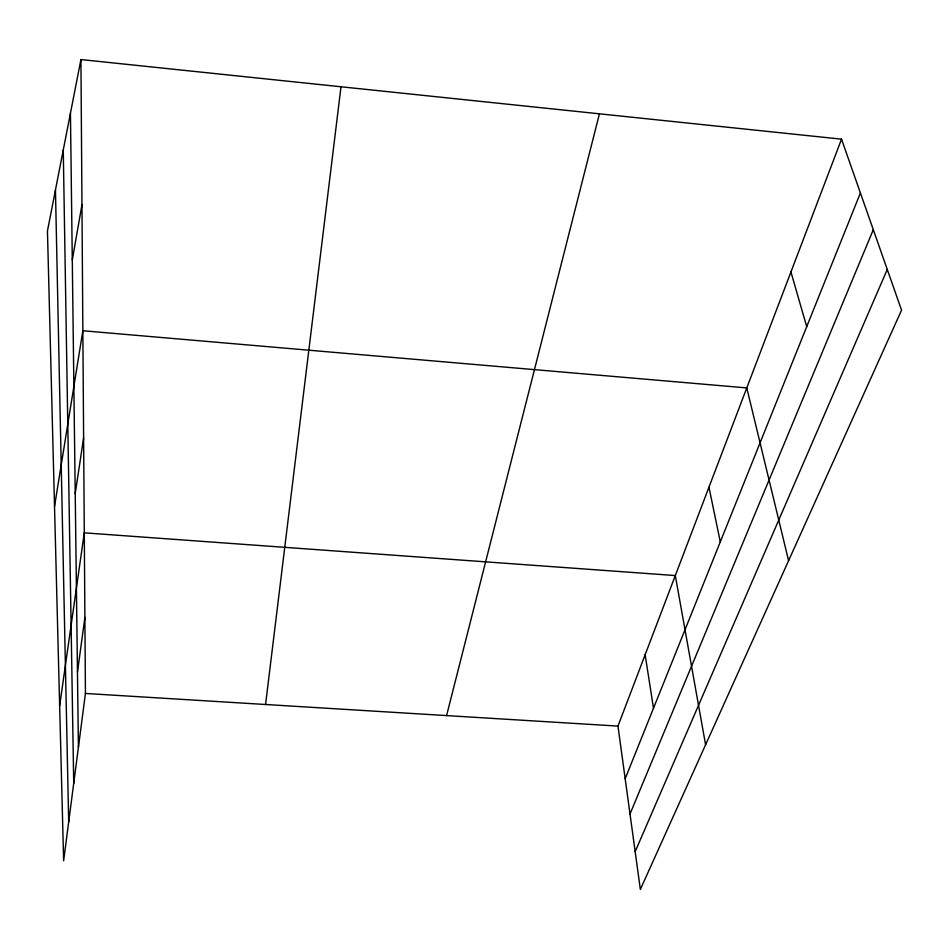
<?xml version="1.0" encoding="UTF-8"?>
<svg xmlns="http://www.w3.org/2000/svg" width="949" height="949" viewBox="0 0 949 949"><rect width="100%" height="100%" fill="white"/><g stroke="black" fill="none" stroke-linecap="round" stroke-linejoin="round"><path stroke-width="1.42" d="M265.566 704.502L340.999 86.774M80.926 59.55L85.434 693.458L63.63 860.755L47.45 230.987L80.926 59.55L841.526 139.159L901.55 310.169L640.35 889.45L617.965 726.092L841.526 139.159M77.474 672.106L84.888 617.491M59.645 705.783L84.283 532.84L675.308 575.557L705.593 744.751M75.22 493.563L83.619 437.916M54.52 506.422L82.86 330.738L746.78 387.916L788.583 560.693M72.29 259.919L81.958 204.806M446.576 715.593L599.436 113.821M625.177 778.738L860.411 192.955M630.006 814.005L873.305 229.682M635.166 851.621L887.268 269.48M85.434 693.458L617.965 726.092M790.944 271.972L806.721 326.67M708.962 487.181L720.291 541.891M645.142 654.739L653.493 708.227M55.457 189.99L68.684 821.929M63.263 150.013L73.714 783.364M70.44 113.239L78.411 747.266"/></g></svg>
